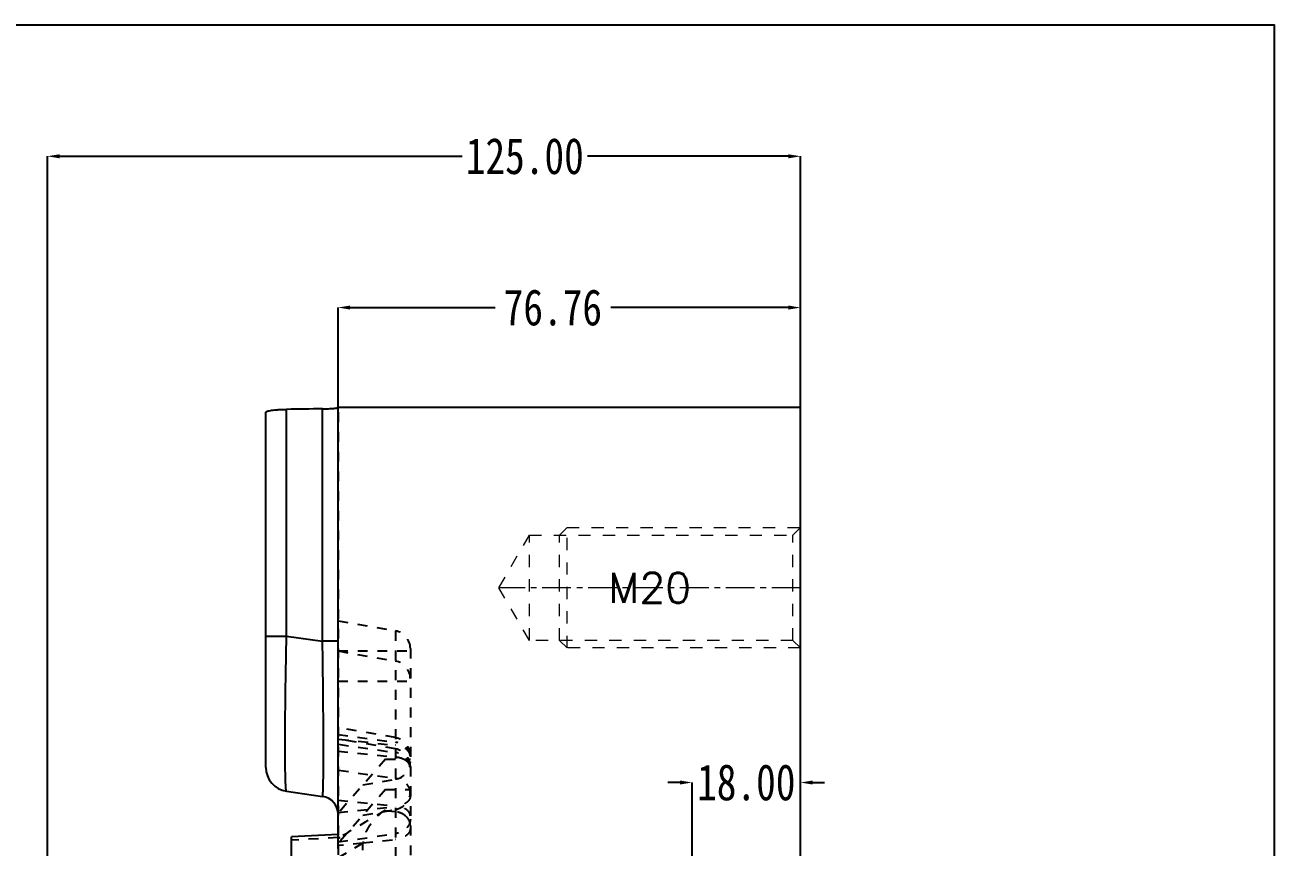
# Model space of a CAD drawing. Header units: millimetres. Extents: x 1205 to 2192, y -3369 to -2218.
# Drawn here: x 1969.9 to 2177.3, y -2354.1 to -2217.5 of the extents above; entities that cross this region are included whole.
import ezdxf
from ezdxf.enums import TextEntityAlignment as Align

# ---------------------------------------------------------------- set-up
doc = ezdxf.new("R2010")
doc.units = ezdxf.units.MM
doc.header["$LTSCALE"] = 16.335
doc.header["$PDMODE"] = 3
doc.header["$PDSIZE"] = 0.3125
doc.linetypes.add('CENTER', pattern=[0.6, 0.375, -0.075, 0.075, -0.075])
doc.linetypes.add('HIDDEN', pattern=[0.2, 0.1, -0.1])
doc.layers.get('0').update_dxf_attribs({"linetype": 'CONTINUOUS'})
doc.layers.get('Defpoints').update_dxf_attribs({"linetype": 'CONTINUOUS'})
doc.layers.add('DEFAULT_2', color=8, linetype='HIDDEN')
doc.layers.add('DIM', color=3, linetype='CONTINUOUS')
doc.layers.add('screw', color=33, linetype='CONTINUOUS', lineweight=13)
doc.styles.get("Standard").update_dxf_attribs({"font": 'txt', "width": 0.8})
doc.styles.add('TXT', font='txt.shx', dxfattribs={"bigfont": 'gbcbig.shx'})
doc.dimstyles.new('11', dxfattribs={"dimtxt": 10, "dimasz": 10, "dimexe": 0, "dimexo": 0, "dimgap": 0, "dimtad": 0, "dimzin": 0, "dimdsep": 46, "dimtxsty": 'Standard', "dimcen": 0, "dimclrd": 4, "dimclre": 4, "dimclrt": 6, "dimazin": 0, "dimtfac": 1, "dimtofl": 0, "dimtmove": 0, "dimatfit": 3, "dimfxl": 0, "dimtolj": 1, "dimtzin": 0, "dimarcsym": 0})

# ---------------------------------------------------------------- blocks, each defined once
blk = doc.blocks.new('*D198')
at = {"layer": 'Defpoints', "color": 0, "transparency": 16777216}
for p in [(2021.9, -2264.48), (2098.66, -2288.73), (2021.9, -2344.04)]:
    blk.add_point(p, dxfattribs=at)
at = {"layer": 'DIM', "color": 4, "lineweight": -2, "transparency": 16777216}
for p, q in [((2021.9, -2344.04), (2021.9, -2264.48)), ((2023.9, -2264.48), (2047.95, -2264.48)), ((2096.66, -2264.48), (2067.15, -2264.48)), ((2098.66, -2288.73), (2098.66, -2264.48))]:
    blk.add_line(p, q, dxfattribs=at)
at = {"layer": 'DIM', "color": 4, "transparency": 16777216}
for points in [[(2023.9, -2264.14), (2023.9, -2264.81), (2021.9, -2264.48)], [(2096.66, -2264.14), (2096.66, -2264.81), (2098.66, -2264.48)]]:
    blk.add_solid(points, dxfattribs=at)
at = {"layer": 'DIM', "color": 6, "transparency": 16777216, "insert": (2057.55, -2264.48), "char_height": 6, "attachment_point": 5}
blk.add_mtext('\\A1;76.76', dxfattribs=at)
blk = doc.blocks.new('*D199')
at = {"layer": 'Defpoints', "color": 0, "transparency": 16777216}
for p in [(1973.66, -2239.35), (2098.66, -2288.73), (1973.66, -2372.01)]:
    blk.add_point(p, dxfattribs=at)
at = {"layer": 'DIM', "color": 4, "lineweight": -2, "transparency": 16777216}
for p, q in [((1973.66, -2372.01), (1973.66, -2239.35)), ((1975.66, -2239.35), (2042.49, -2239.35)), ((2096.66, -2239.35), (2063.29, -2239.35)), ((2098.66, -2288.73), (2098.66, -2239.35))]:
    blk.add_line(p, q, dxfattribs=at)
at = {"layer": 'DIM', "color": 4, "transparency": 16777216}
for points in [[(1975.66, -2239.02), (1975.66, -2239.69), (1973.66, -2239.35)], [(2096.66, -2239.02), (2096.66, -2239.69), (2098.66, -2239.35)]]:
    blk.add_solid(points, dxfattribs=at)
at = {"layer": 'DIM', "color": 6, "transparency": 16777216, "insert": (2052.89, -2239.35), "char_height": 6, "attachment_point": 5}
blk.add_mtext('\\A1;125.00', dxfattribs=at)
blk = doc.blocks.new('*D234')
at = {"layer": 'Defpoints', "color": 0, "transparency": 16777216}
for p in [(2098.66, -2343.36), (2098.66, -2351.87), (2080.66, -2362.02)]:
    blk.add_point(p, dxfattribs=at)
at = {"layer": 'DIM', "color": 4, "lineweight": -2, "transparency": 16777216}
for p, q in [((2078.66, -2343.36), (2076.66, -2343.36)), ((2080.66, -2362.02), (2080.66, -2343.36)), ((2098.66, -2351.87), (2098.66, -2343.36)), ((2100.66, -2343.36), (2102.66, -2343.36))]:
    blk.add_line(p, q, dxfattribs=at)
at = {"layer": 'DIM', "color": 4, "transparency": 16777216}
for points in [[(2078.66, -2343.03), (2078.66, -2343.69), (2080.66, -2343.36)], [(2100.66, -2343.03), (2100.66, -2343.69), (2098.66, -2343.36)]]:
    blk.add_solid(points, dxfattribs=at)
at = {"layer": 'DIM', "color": 6, "transparency": 16777216, "insert": (2089.66, -2343.36), "char_height": 6, "attachment_point": 5}
blk.add_mtext('\\A1;18.00', dxfattribs=at)

msp = doc.modelspace()

# ---------------------------------------------------------------- linework, layer by layer
at = {"color": 7, "linetype": 'Continuous'}
for p, q in [((2009.898, -2340.855), (2009.898, -2281.901)), ((2013.341, -2319.069), (2013.341, -2281.384)), ((2019.315, -2319.908), (2019.315, -2281.304)), ((2021.898, -2354.33), (2021.898, -2281.018)), ((2021.898, -2281.018), (2098.658, -2281.018)), ((2098.658, -2661.018), (2098.658, -2281.018)), ((2009.898, -2319.069), (2013.341, -2319.069)), ((2013.341, -2319.069), (2019.315, -2319.908)), ((2021.898, -2319.908), (2019.315, -2319.908)), ((2013.341, -2344.816), (2019.315, -2345.655)), ((2021.898, -2352.001), (2014.159, -2352.406)), ((2014.159, -2357.156), (2014.159, -2352.406))]:
    msp.add_line(p, q, dxfattribs=at)
msp.add_lwpolyline([(1205.268, -2217.543), (2177.262, -2217.543), (2177.262, -2752.101), (1205.268, -2752.101)], close=True)
for centre, radius, start, end in [((2013.898, -2340.855), 4, 180, 262), ((2018.898, -2348.626), 3, 0, 82)]:
    msp.add_arc(centre, radius, start, end, dxfattribs=at)
msp.add_ellipse((2064.59, -2352.018), major_axis=(505.191, 0), ratio=0.1405408, start_param=1.6605357, end_param=1.6724157, dxfattribs=at)
for points, knots in [([(2009.898, -2281.901), (2009.898, -2281.859), (2009.978, -2281.758), (2010.18, -2281.677), (2010.489, -2281.593), (2010.903, -2281.526), (2011.414, -2281.47), (2012.236, -2281.411), (2012.888, -2281.391), (2013.341, -2281.384)], [0, 0, 0, 0, 0.0354125, 0.0950723, 0.1847814, 0.3039418, 0.4497215, 0.6178623, 1, 1, 1, 1]), ([(2019.315, -2281.304), (2019.654, -2281.3), (2020.141, -2281.286), (2020.757, -2281.252), (2021.139, -2281.224), (2021.45, -2281.194), (2021.677, -2281.164), (2021.819, -2281.137), (2021.878, -2281.118), (2021.898, -2281.105), (2021.898, -2281.099)], [0, 0, 0, 0, 0.3904203, 0.5623747, 0.711241, 0.832463, 0.9224273, 0.9782411, 0.9930977, 1, 1, 1, 1]), ([(2013.341, -2344.816), (2013.327, -2344.814), (2013.306, -2344.758), (2013.286, -2344.67), (2013.264, -2344.508), (2013.244, -2344.294), (2013.224, -2344.016), (2013.199, -2343.528), (2013.172, -2342.773), (2013.148, -2341.698), (2013.131, -2340.404), (2013.12, -2338.905), (2013.117, -2337.214), (2013.121, -2335.348), (2013.136, -2332.563), (2013.174, -2328.793), (2013.244, -2324.026), (2013.306, -2320.742), (2013.341, -2319.069)], [0, 0, 0, 0, 0.001664, 0.0054838, 0.0116099, 0.0200635, 0.0308462, 0.0439444, 0.0769576, 0.1188286, 0.1691918, 0.2275631, 0.2934094, 0.3660725, 0.4448575, 0.6176159, 0.8050907, 1, 1, 1, 1]), ([(2019.315, -2345.655), (2019.327, -2345.657), (2019.343, -2345.599), (2019.356, -2345.525), (2019.373, -2345.366), (2019.388, -2345.159), (2019.403, -2344.886), (2019.422, -2344.406), (2019.442, -2343.658), (2019.46, -2342.589), (2019.473, -2341.3), (2019.481, -2339.802), (2019.484, -2338.109), (2019.481, -2336.239), (2019.469, -2333.446), (2019.441, -2329.662), (2019.388, -2324.879), (2019.341, -2321.586), (2019.315, -2319.908)], [0, 0, 0, 0, 0.0013116, 0.0048319, 0.0106846, 0.0188862, 0.0294366, 0.0423165, 0.0749626, 0.1165791, 0.166788, 0.2251378, 0.2910527, 0.3638954, 0.4429396, 0.6164123, 0.8045659, 1, 1, 1, 1])]:
    msp.add_open_spline(points, degree=3, knots=knots, dxfattribs=at)
at = {"layer": 'DEFAULT_2', "color": 8, "linetype": 'HIDDEN'}
for p, q in [((2021.998, -2388.055), (2021.998, -2281.018)), ((2021.998, -2297.914), (2021.898, -2297.914)), ((2021.998, -2299.728), (2021.898, -2299.728)), ((2021.998, -2302.939), (2021.898, -2302.939)), ((2021.998, -2303.053), (2021.898, -2303.053)), ((2021.998, -2304.753), (2021.898, -2304.753)), ((2021.998, -2308.078), (2021.898, -2308.078)), ((2021.898, -2316.491), (2031.419, -2318.169)), ((2021.998, -2317.128), (2021.898, -2317.128)), ((2021.998, -2318.942), (2021.898, -2318.942)), ((2021.998, -2319.412), (2021.898, -2319.395)), ((2021.998, -2319.851), (2021.898, -2319.833)), ((2031.419, -2318.169), (2031.419, -2365.587)), ((2021.898, -2321.491), (2033.898, -2321.491)), ((2021.898, -2321.516), (2031.419, -2323.194)), ((2033.898, -2321.124), (2033.898, -2362.632)), ((2021.998, -2322.267), (2021.898, -2322.267)), ((2021.998, -2324.681), (2021.898, -2324.681)), ((2021.998, -2324.876), (2021.898, -2324.858)), ((2021.898, -2326.516), (2033.898, -2326.516)), ((2021.998, -2328.045), (2021.898, -2328.045)), ((2031.419, -2335.909), (2021.898, -2334.23)), ((2021.898, -2334.24), (2021.998, -2334.257)), ((2021.898, -2335.39), (2031.419, -2336.679)), ((2021.898, -2336.097), (2021.998, -2336.114)), ((2031.419, -2337.775), (2021.998, -2336.114)), ((2021.998, -2336.142), (2031.419, -2337.172)), ((2021.898, -2338.156), (2031.419, -2339.143)), ((2021.998, -2337.015), (2031.419, -2338.376)), ((2029.773, -2339.491), (2021.898, -2348.491)), ((2029.773, -2339.491), (2033.898, -2339.491)), ((2021.998, -2342.5), (2021.898, -2342.484)), ((2021.998, -2342.864), (2021.898, -2342.849)), ((2021.998, -2341.318), (2031.419, -2342.679)), ((2026.036, -2343.761), (2031.419, -2342.812)), ((2029.773, -2344.516), (2021.898, -2353.516)), ((2029.773, -2344.516), (2033.898, -2344.516)), ((2021.998, -2346.233), (2021.898, -2346.233)), ((2021.898, -2346.286), (2031.419, -2347.238)), ((2021.898, -2348.343), (2031.419, -2347.354)), ((2021.998, -2348.047), (2021.898, -2348.047)), ((2026.036, -2348.786), (2031.419, -2347.837)), ((2029.714, -2347.98), (2031.419, -2348.211)), ((2021.898, -2352.516), (2014.159, -2352.921)), ((2021.998, -2351.372), (2021.898, -2351.372)), ((2021.898, -2353.227), (2031.419, -2351.849)), ((2022.171, -2352.476), (2021.898, -2352.639)), ((2026.036, -2353.4), (2031.419, -2352.813)), ((2026.036, -2353.441), (2021.898, -2353.819)), ((2026.036, -2353.441), (2021.898, -2355.891)), ((2026.036, -2364.396), (2026.036, -2353.4))]:
    msp.add_line(p, q, dxfattribs=at)
for centre, start, end in [((2030.898, -2321.124), 0, 80), ((2030.898, -2326.149), 0, 80), ((2030.898, -2338.863), 0, 80), ((2030.898, -2340.73), 0, 80), ((2030.898, -2339.857), 280, 0), ((2030.898, -2344.882), 280, 0)]:
    msp.add_arc(centre, 3, start, end, dxfattribs=at)
for points, knots in [([(2033.898, -2338.948), (2033.898, -2338.679), (2033.763, -2338.114), (2033.21, -2337.408), (2032.397, -2336.899), (2031.755, -2336.725), (2031.419, -2336.679)], [0, 0, 0, 0, 0.2220287, 0.4600994, 0.7208403, 1, 1, 1, 1]), ([(2033.898, -2339.003), (2033.898, -2338.782), (2033.748, -2338.303), (2033.184, -2337.743), (2032.378, -2337.343), (2031.751, -2337.208), (2031.419, -2337.172)], [0, 0, 0, 0, 0.1986317, 0.4282352, 0.698491, 1, 1, 1, 1]), ([(2033.898, -2340.796), (2033.898, -2340.509), (2033.766, -2339.915), (2033.218, -2339.161), (2032.404, -2338.613), (2031.756, -2338.425), (2031.419, -2338.376)], [0, 0, 0, 0, 0.2290119, 0.4698808, 0.7278606, 1, 1, 1, 1]), ([(2032.398, -2339.353), (2032.321, -2339.327), (2032.001, -2339.229), (2031.67, -2339.169), (2031.419, -2339.143)], [0, 0, 0, 0, 0.2426322, 1, 1, 1, 1]), ([(2033.196, -2339.746), (2033.139, -2339.706), (2032.888, -2339.546), (2032.613, -2339.426), (2032.398, -2339.353)], [0, 0, 0, 0, 0.2354824, 1, 1, 1, 1]), ([(2033.717, -2340.277), (2033.686, -2340.228), (2033.542, -2340.024), (2033.352, -2339.856), (2033.196, -2339.746)], [0, 0, 0, 0, 0.2331479, 1, 1, 1, 1]), ([(2033.898, -2345.099), (2033.898, -2344.812), (2033.766, -2344.218), (2033.218, -2343.463), (2032.404, -2342.916), (2031.756, -2342.727), (2031.419, -2342.679)], [0, 0, 0, 0, 0.2290119, 0.4698808, 0.7278606, 1, 1, 1, 1]), ([(2033.898, -2345.615), (2033.898, -2345.825), (2033.744, -2346.287), (2033.178, -2346.815), (2032.374, -2347.192), (2031.751, -2347.32), (2031.419, -2347.354)], [0, 0, 0, 0, 0.1930744, 0.4208777, 0.6934365, 1, 1, 1, 1]), ([(2029.714, -2347.98), (2029.277, -2348.24), (2028.417, -2348.914), (2027.289, -2350.186), (2026.516, -2351.467), (2026.123, -2352.575), (2026.036, -2353.135), (2026.036, -2353.4)], [0, 0, 0, 0, 0.2252969, 0.4803289, 0.7513779, 0.8826554, 1, 1, 1, 1]), ([(2033.898, -2348.914), (2033.898, -2348.711), (2033.741, -2348.262), (2033.174, -2347.756), (2032.372, -2347.394), (2031.75, -2347.271), (2031.419, -2347.238)], [0, 0, 0, 0, 0.1890968, 0.4156624, 0.6898764, 1, 1, 1, 1]), ([(2033.196, -2348.999), (2033.081, -2348.895), (2032.56, -2348.497), (2031.913, -2348.278), (2031.419, -2348.211)], [0, 0, 0, 0, 0.2376338, 1, 1, 1, 1]), ([(2033.898, -2350.48), (2033.898, -2350.211), (2033.763, -2349.647), (2033.409, -2349.195), (2033.196, -2348.999)], [0, 0, 0, 0, 0.4825668, 1, 1, 1, 1]), ([(2033.898, -2349.423), (2033.898, -2349.71), (2033.767, -2350.306), (2033.219, -2351.062), (2032.404, -2351.611), (2031.756, -2351.8), (2031.419, -2351.849)], [0, 0, 0, 0, 0.2292459, 0.4702106, 0.7280987, 1, 1, 1, 1]), ([(2033.898, -2350.989), (2033.898, -2351.208), (2033.748, -2351.687), (2033.184, -2352.244), (2032.378, -2352.642), (2031.751, -2352.777), (2031.419, -2352.813)], [0, 0, 0, 0, 0.1982455, 0.4277212, 0.6981366, 1, 1, 1, 1])]:
    msp.add_open_spline(points, degree=3, knots=knots, dxfattribs=at)
for points in [[(2033.826, -2340.496), (2033.797, -2340.42), (2033.76, -2340.347), (2033.717, -2340.277)], [(2033.898, -2340.881), (2033.898, -2340.75), (2033.872, -2340.618), (2033.826, -2340.496)], [(2029.714, -2347.98), (2027.199, -2349.478), (2024.685, -2350.977), (2022.171, -2352.476)]]:
    msp.add_open_spline(points, degree=3, dxfattribs=at)
at = {"layer": 'screw', "color": 92, "linetype": 'HIDDEN', "ltscale": 1.243955}
for p, q in [((2058.658, -2302.268), (2059.908, -2301.018)), ((2059.908, -2301.018), (2098.658, -2301.018)), ((2059.908, -2321.018), (2059.908, -2301.018)), ((2058.658, -2319.768), (2058.658, -2302.268)), ((2059.908, -2321.018), (2058.658, -2319.768)), ((2098.658, -2321.018), (2059.908, -2321.018))]:
    msp.add_line(p, q, dxfattribs=at)
at = {"layer": 'screw', "color": 8, "linetype": 'HIDDEN', "ltscale": 1.243955}
for p, q in [((2097.408, -2302.268), (2098.658, -2301.018)), ((2048.606, -2311.018), (2053.658, -2302.268)), ((2053.658, -2302.268), (2097.408, -2302.268)), ((2053.658, -2319.768), (2053.658, -2302.268)), ((2097.408, -2319.768), (2097.408, -2302.268)), ((2053.658, -2319.768), (2048.606, -2311.018)), ((2097.408, -2319.768), (2053.658, -2319.768)), ((2098.658, -2321.018), (2097.408, -2319.768))]:
    msp.add_line(p, q, dxfattribs=at)
at = {"layer": 'screw', "color": 1, "linetype": 'CENTER', "ltscale": 0.777472}
msp.add_line((2098.658, -2311.018), (2048.606, -2311.018), dxfattribs=at)

# ---------------------------------------------------------------- texts
at = {"layer": 'screw', "color": 6, "linetype": 'HIDDEN', "ltscale": 1.243955, "style": 'TXT'}
msp.add_text('M20', height=5, dxfattribs=at).set_placement((2073.632, -2311.018), align=Align.MIDDLE)

# ---------------------------------------------------------------- dimensions: what is measured, and where the dimension line sits
at = {"layer": 'DIM'}
for base, p1, p2, picture, middle in [((1973.658, -2239.353), (2098.658, -2288.732), (1973.658, -2372.008), '*D199', (2052.891, -2239.353)), ((2021.898, -2264.476), (2098.658, -2288.732), (2021.898, -2344.042), '*D198', (2057.553, -2264.476)), ((2098.658, -2343.359), (2080.658, -2362.018), (2098.658, -2351.869), '*D234', (2089.658, -2343.359))]:
    dim = msp.add_linear_dim(base=base, p1=p1, p2=p2, dimstyle='11', override={"dimtxt": 6, "dimasz": 2}, dxfattribs=at)
    dim.commit()
    dim.dimension.update_dxf_attribs({"geometry": picture, "text_midpoint": middle, "dimtype": 160})

doc.saveas('drawing.dxf')
